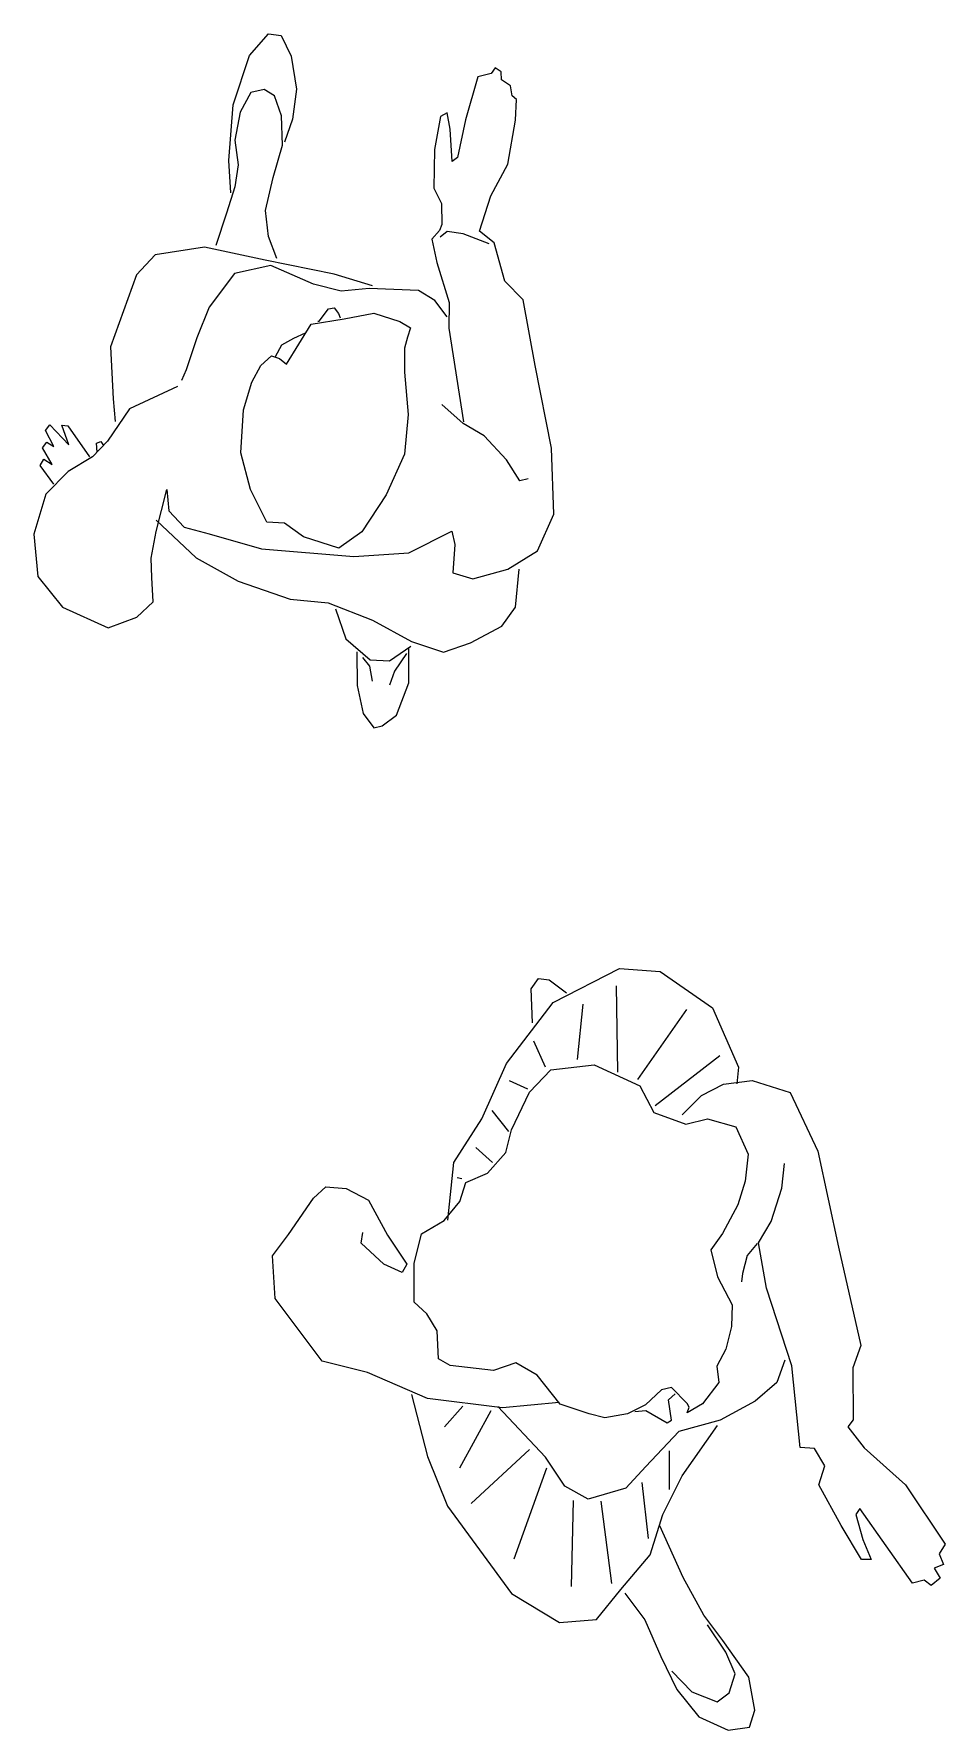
# Model space of a CAD drawing. Header units: millimetres. Extents: x 1029 to 1042.4, y 847.5 to 858.9.
# Drawn here: x 1033.375 to 1034.151, y 850.57 to 852.016 of the extents above; entities that cross this region are included whole.
import ezdxf

# ---------------------------------------------------------------- set-up
doc = ezdxf.new("R2010")
doc.units = ezdxf.units.MM
doc.layers.add('Mobiliario TöjiNN', color=7, linetype='Continuous')

msp = doc.modelspace()

# ---------------------------------------------------------------- linework, layer by layer
at = {"layer": 'Mobiliario TöjiNN', "linetype": 'ByBlock'}
for p, q in [((1033.5585, 851.9972, 0.0516), (1033.5746, 852.0155, 0.0516)), ((1033.5746, 852.0155, 0.0516), (1033.5854, 852.0141, 0.0516)), ((1033.5854, 852.0141, 0.0516), (1033.594, 851.9965, 0.0516)), ((1033.5446, 851.9552, 0.0516), (1033.5585, 851.9972, 0.0516)), ((1033.594, 851.9965, 0.0516), (1033.5984, 851.9685, 0.0516)), ((1033.7531, 851.9791, 0.0516), (1033.7426, 851.9422, 0.0516)), ((1033.7644, 851.9817, 0.0516), (1033.7531, 851.9791, 0.0516)), ((1033.7678, 851.9867, 0.0516), (1033.7644, 851.9817, 0.0516)), ((1033.7728, 851.9833, 0.0516), (1033.7678, 851.9867, 0.0516)), ((1033.7732, 851.9764, 0.0516), (1033.7728, 851.9833, 0.0516)), ((1033.7807, 851.9713, 0.0516), (1033.7732, 851.9764, 0.0516)), ((1033.5597, 851.9655, 0.0516), (1033.5506, 851.9489, 0.0516)), ((1033.571, 851.9681, 0.0516), (1033.5597, 851.9655, 0.0516)), ((1033.5798, 851.9628, 0.0516), (1033.571, 851.9681, 0.0516)), ((1033.5857, 851.9456, 0.0516), (1033.5798, 851.9628, 0.0516)), ((1033.5984, 851.9685, 0.0516), (1033.595, 851.9429, 0.0516)), ((1033.7823, 851.9629, 0.0516), (1033.7807, 851.9713, 0.0516)), ((1033.786, 851.9596, 0.0516), (1033.7823, 851.9629, 0.0516)), ((1033.785, 851.942, 0.0516), (1033.786, 851.9596, 0.0516)), ((1033.541, 851.9078, 0.0516), (1033.5446, 851.9552, 0.0516)), ((1033.5506, 851.9489, 0.0516), (1033.546, 851.9249, 0.0516)), ((1033.5865, 851.9208, 0.0516), (1033.5857, 851.9456, 0.0516)), ((1033.7211, 851.9451, 0.0516), (1033.716, 851.917, 0.0516)), ((1033.727, 851.9484, 0.0516), (1033.7211, 851.9451, 0.0516)), ((1033.7293, 851.9344, 0.0516), (1033.727, 851.9484, 0.0516)), ((1033.595, 851.9429, 0.0516), (1033.5882, 851.9233, 0.0516)), ((1033.731, 851.9068, 0.0516), (1033.7293, 851.9344, 0.0516)), ((1033.7426, 851.9422, 0.0516), (1033.7356, 851.9103, 0.0516)), ((1033.7786, 851.9045, 0.0516), (1033.785, 851.942, 0.0516)), ((1033.546, 851.9249, 0.0516), (1033.5487, 851.904, 0.0516)), ((1033.5787, 851.8931, 0.0516), (1033.5865, 851.9208, 0.0516)), ((1033.716, 851.917, 0.0516), (1033.7156, 851.8842, 0.0516)), ((1033.5427, 851.8802, 0.0516), (1033.541, 851.9078, 0.0516)), ((1033.5487, 851.904, 0.0516), (1033.5461, 851.8852, 0.0516)), ((1033.7356, 851.9103, 0.0516), (1033.731, 851.9068, 0.0516)), ((1033.764, 851.8777, 0.0516), (1033.7786, 851.9045, 0.0516)), ((1033.5722, 851.8652, 0.0516), (1033.5787, 851.8931, 0.0516)), ((1033.5461, 851.8852, 0.0516), (1033.539, 851.8629, 0.0516)), ((1033.7156, 851.8842, 0.0516), (1033.7221, 851.871, 0.0516)), ((1033.7545, 851.8475, 0.0516), (1033.764, 851.8777, 0.0516)), ((1033.539, 851.8629, 0.0516), (1033.5298, 851.8353, 0.0516)), ((1033.5746, 851.843, 0.0516), (1033.5722, 851.8652, 0.0516)), ((1033.7221, 851.871, 0.0516), (1033.7224, 851.8532, 0.0516)), ((1033.5817, 851.8242, 0.0516), (1033.5746, 851.843, 0.0516)), ((1033.7203, 851.848, 0.0516), (1033.7139, 851.8406, 0.0516)), ((1033.7224, 851.8532, 0.0516), (1033.7203, 851.848, 0.0516)), ((1033.727, 851.8471, 0.0516), (1033.7209, 851.8424, 0.0516)), ((1033.7405, 851.8453, 0.0516), (1033.727, 851.8471, 0.0516)), ((1033.7626, 851.8368, 0.0516), (1033.7405, 851.8453, 0.0516)), ((1033.7668, 851.8376, 0.0516), (1033.7545, 851.8475, 0.0516)), ((1033.52, 851.8339, 0.0516), (1033.4781, 851.8273, 0.0516)), ((1033.5719, 851.8228, 0.0516), (1033.52, 851.8339, 0.0516)), ((1033.7139, 851.8406, 0.0516), (1033.718, 851.8209, 0.0516)), ((1033.7761, 851.8049, 0.0516), (1033.7668, 851.8376, 0.0516)), ((1033.4781, 851.8273, 0.0516), (1033.4621, 851.8102, 0.0516)), ((1033.5767, 851.8181, 0.0516), (1033.5457, 851.8113, 0.0516)), ((1033.6305, 851.8108, 0.0516), (1033.5719, 851.8228, 0.0516)), ((1033.6129, 851.8022, 0.0516), (1033.5767, 851.8181, 0.0516)), ((1033.718, 851.8209, 0.0516), (1033.7285, 851.7866, 0.0516)), ((1033.4621, 851.8102, 0.0516), (1033.4402, 851.7488, 0.0516)), ((1033.5457, 851.8113, 0.0516), (1033.5241, 851.7827, 0.0516)), ((1033.6367, 851.7963, 0.0516), (1033.6129, 851.8022, 0.0516)), ((1033.6633, 851.8009, 0.0516), (1033.6305, 851.8108, 0.0516)), ((1033.7917, 851.789, 0.0516), (1033.7761, 851.8049, 0.0516)), ((1033.6603, 851.7986, 0.0516), (1033.6367, 851.7963, 0.0516)), ((1033.7025, 851.797, 0.0516), (1033.6603, 851.7986, 0.0516)), ((1033.7164, 851.7883, 0.0516), (1033.7025, 851.797, 0.0516)), ((1033.7268, 851.7745, 0.0516), (1033.7164, 851.7883, 0.0516)), ((1033.7285, 851.7866, 0.0516), (1033.7283, 851.7647, 0.0516)), ((1033.8019, 851.7329, 0.0516), (1033.7917, 851.789, 0.0516)), ((1033.5241, 851.7827, 0.0516), (1033.5137, 851.7567, 0.0516)), ((1033.6111, 851.7682, 0.0516), (1033.639, 851.7727, 0.0516)), ((1033.6167, 851.7707, 0.0516), (1033.6178, 851.7708, 0.0516)), ((1033.6178, 851.7708, 0.0516), (1033.6257, 851.7812, 0.0516)), ((1033.6257, 851.7812, 0.0516), (1033.6307, 851.782, 0.0516)), ((1033.6307, 851.782, 0.0516), (1033.6342, 851.7774, 0.0516)), ((1033.6342, 851.7774, 0.0516), (1033.6357, 851.7736, 0.0516)), ((1033.639, 851.7727, 0.0516), (1033.6643, 851.7775, 0.0516)), ((1033.6643, 851.7775, 0.0516), (1033.6866, 851.7704, 0.0516)), ((1033.6866, 851.7704, 0.0516), (1033.6955, 851.7651, 0.0516)), ((1033.5137, 851.7567, 0.0516), (1033.5045, 851.7292, 0.0516)), ((1033.586, 851.7505, 0.0516), (1033.5962, 851.7564, 0.0516)), ((1033.59, 851.7341, 0.0516), (1033.6111, 851.7682, 0.0516)), ((1033.5962, 851.7564, 0.0516), (1033.6061, 851.7608, 0.0516)), ((1033.693, 851.7572, 0.0516), (1033.6904, 851.7479, 0.0516)), ((1033.6955, 851.7651, 0.0516), (1033.693, 851.7572, 0.0516)), ((1033.7283, 851.7647, 0.0516), (1033.7408, 851.685, 0.0516)), ((1033.4402, 851.7488, 0.0516), (1033.4424, 851.7047, 0.0516)), ((1033.568, 851.733, 0.0516), (1033.5773, 851.7413, 0.0516)), ((1033.5773, 851.7413, 0.0516), (1033.5839, 851.739, 0.0516)), ((1033.5806, 851.7408, 0.0516), (1033.586, 851.7505, 0.0516)), ((1033.6904, 851.7479, 0.0516), (1033.6904, 851.7274, 0.0516)), ((1033.5045, 851.7292, 0.0516), (1033.5006, 851.7201, 0.0516)), ((1033.5606, 851.7189, 0.0516), (1033.568, 851.733, 0.0516)), ((1033.5839, 851.739, 0.0516), (1033.59, 851.7341, 0.0516)), ((1033.6904, 851.7274, 0.0516), (1033.6937, 851.6913, 0.0516)), ((1033.8157, 851.6626, 0.0516), (1033.8019, 851.7329, 0.0516)), ((1033.4972, 851.7151, 0.0516), (1033.4563, 851.696, 0.0516)), ((1033.5533, 851.6952, 0.0516), (1033.5606, 851.7189, 0.0516)), ((1033.4424, 851.7047, 0.0516), (1033.4439, 851.6853, 0.0516)), ((1033.7406, 851.6837, 0.0516), (1033.7222, 851.6998, 0.0516)), ((1033.4563, 851.696, 0.0516), (1033.4375, 851.6684, 0.0516)), ((1033.5511, 851.6586, 0.0516), (1033.5533, 851.6952, 0.0516)), ((1033.6937, 851.6913, 0.0516), (1033.6905, 851.6575, 0.0516)), ((1033.7583, 851.6731, 0.0516), (1033.7406, 851.6837, 0.0516)), ((1033.3848, 851.6775, 0.0516), (1033.3884, 851.6824, 0.0516)), ((1033.3919, 851.664, 0.0516), (1033.3848, 851.6775, 0.0516)), ((1033.3884, 851.6824, 0.0516), (1033.4045, 851.6653, 0.0516)), ((1033.3985, 851.6822, 0.0516), (1033.4038, 851.6815, 0.0516)), ((1033.4045, 851.6653, 0.0516), (1033.3985, 851.6822, 0.0516)), ((1033.4038, 851.6815, 0.0516), (1033.4222, 851.6552, 0.0516)), ((1033.7774, 851.6527, 0.0516), (1033.7583, 851.6731, 0.0516)), ((1033.3822, 851.6629, 0.0516), (1033.3859, 851.6678, 0.0516)), ((1033.3904, 851.6487, 0.0516), (1033.3822, 851.6629, 0.0516)), ((1033.3859, 851.6678, 0.0516), (1033.3919, 851.664, 0.0516)), ((1033.4248, 851.6551, 0.0516), (1033.404, 851.6428, 0.0516)), ((1033.4375, 851.6684, 0.0516), (1033.4248, 851.6551, 0.0516)), ((1033.428, 851.6669, 0.0516), (1033.4317, 851.6682, 0.0516)), ((1033.4287, 851.6591, 0.0516), (1033.428, 851.6669, 0.0516)), ((1033.4317, 851.6682, 0.0516), (1033.4342, 851.6649, 0.0516)), ((1033.5592, 851.6273, 0.0516), (1033.5511, 851.6586, 0.0516)), ((1033.6905, 851.6575, 0.0516), (1033.6749, 851.6227, 0.0516)), ((1033.8177, 851.6062, 0.0516), (1033.8157, 851.6626, 0.0516)), ((1033.3802, 851.6477, 0.0516), (1033.3833, 851.6533, 0.0516)), ((1033.3917, 851.6319, 0.0516), (1033.3802, 851.6477, 0.0516)), ((1033.3833, 851.6533, 0.0516), (1033.3904, 851.6487, 0.0516)), ((1033.404, 851.6428, 0.0516), (1033.3849, 851.6235, 0.0516)), ((1033.7887, 851.6347, 0.0516), (1033.7774, 851.6527, 0.0516)), ((1033.4791, 851.5916, 0.0516), (1033.4881, 851.6273, 0.0516)), ((1033.4881, 851.6273, 0.0516), (1033.4897, 851.6093, 0.0516)), ((1033.5732, 851.5994, 0.0516), (1033.5592, 851.6273, 0.0516)), ((1033.7958, 851.6365, 0.0516), (1033.7887, 851.6347, 0.0516)), ((1033.3849, 851.6235, 0.0516), (1033.3748, 851.5892, 0.0516)), ((1033.6749, 851.6227, 0.0516), (1033.6542, 851.5912, 0.0516)), ((1033.4791, 851.6012, 0.0516), (1033.5131, 851.5692, 0.0516)), ((1033.4897, 851.6093, 0.0516), (1033.5029, 851.5952, 0.0516)), ((1033.5882, 851.5988, 0.0516), (1033.5732, 851.5994, 0.0516)), ((1033.6044, 851.587, 0.0516), (1033.5882, 851.5988, 0.0516)), ((1033.8039, 851.5751, 0.0516), (1033.8177, 851.6062, 0.0516)), ((1033.3748, 851.5892, 0.0516), (1033.3782, 851.5532, 0.0516)), ((1033.4747, 851.5689, 0.0516), (1033.4791, 851.5916, 0.0516)), ((1033.5029, 851.5952, 0.0516), (1033.524, 851.5896, 0.0516)), ((1033.524, 851.5896, 0.0516), (1033.5688, 851.5767, 0.0516)), ((1033.6346, 851.5775, 0.0516), (1033.6044, 851.587, 0.0516)), ((1033.6542, 851.5912, 0.0516), (1033.6346, 851.5775, 0.0516)), ((1033.6942, 851.5735, 0.0516), (1033.7309, 851.5918, 0.0516)), ((1033.7309, 851.5918, 0.0516), (1033.7335, 851.5805, 0.0516)), ((1033.4752, 851.5524, 0.0516), (1033.4747, 851.5689, 0.0516)), ((1033.5131, 851.5692, 0.0516), (1033.5487, 851.5493, 0.0516)), ((1033.5688, 851.5767, 0.0516), (1033.6473, 851.5703, 0.0516)), ((1033.6473, 851.5703, 0.0516), (1033.6942, 851.5735, 0.0516)), ((1033.7335, 851.5805, 0.0516), (1033.7316, 851.5562, 0.0516)), ((1033.7785, 851.5594, 0.0516), (1033.8039, 851.5751, 0.0516)), ((1033.7316, 851.5562, 0.0516), (1033.7487, 851.5511, 0.0516)), ((1033.7487, 851.5511, 0.0516), (1033.7785, 851.5594, 0.0516)), ((1033.7851, 851.527, 0.0516), (1033.7881, 851.5595, 0.0516)), ((1033.3782, 851.5532, 0.0516), (1033.3993, 851.527, 0.0516)), ((1033.4765, 851.5317, 0.0516), (1033.4752, 851.5524, 0.0516)), ((1033.5487, 851.5493, 0.0516), (1033.5931, 851.5338, 0.0516)), ((1033.3993, 851.527, 0.0516), (1033.438, 851.5095, 0.0516)), ((1033.4624, 851.5185, 0.0516), (1033.4765, 851.5317, 0.0516)), ((1033.5931, 851.5338, 0.0516), (1033.6255, 851.5307, 0.0516)), ((1033.6255, 851.5307, 0.0516), (1033.6632, 851.5161, 0.0516)), ((1033.6317, 851.5258, 0.0516), (1033.6405, 851.5, 0.0516)), ((1033.7733, 851.5108, 0.0516), (1033.7851, 851.527, 0.0516)), ((1033.438, 851.5095, 0.0516), (1033.4624, 851.5185, 0.0516)), ((1033.6632, 851.5161, 0.0516), (1033.6964, 851.4979, 0.0516)), ((1033.7468, 851.4966, 0.0516), (1033.7733, 851.5108, 0.0516)), ((1033.6405, 851.5, 0.0516), (1033.6614, 851.4821, 0.0516)), ((1033.6964, 851.4979, 0.0516), (1033.7238, 851.4887, 0.0516)), ((1033.7238, 851.4887, 0.0516), (1033.7468, 851.4966, 0.0516)), ((1033.65, 851.4891, 0.0516), (1033.6502, 851.4603, 0.0516)), ((1033.6548, 851.4843, 0.0516), (1033.6607, 851.4767, 0.0516)), ((1033.6614, 851.4821, 0.0516), (1033.6777, 851.4813, 0.0516)), ((1033.6777, 851.4813, 0.0516), (1033.6958, 851.4939, 0.0516)), ((1033.6922, 851.4875, 0.0516), (1033.682, 851.4725, 0.0516)), ((1033.6943, 851.4626, 0.0516), (1033.6943, 851.4927, 0.0516)), ((1033.6607, 851.4767, 0.0516), (1033.6631, 851.4641, 0.0516)), ((1033.682, 851.4725, 0.0516), (1033.6777, 851.4607, 0.0516)), ((1033.6502, 851.4603, 0.0516), (1033.6552, 851.4364, 0.0516)), ((1033.6838, 851.4352, 0.0516), (1033.6943, 851.4626, 0.0516)), ((1033.6552, 851.4364, 0.0516), (1033.6645, 851.4242, 0.0516)), ((1033.6645, 851.4242, 0.0516), (1033.6716, 851.4259, 0.0516)), ((1033.6716, 851.4259, 0.0516), (1033.6838, 851.4352, 0.0516)), ((1033.7985, 851.202, 0.0516), (1033.8048, 851.2107, 0.0516)), ((1033.8048, 851.2107, 0.0516), (1033.8138, 851.2095, 0.0516)), ((1033.8138, 851.2095, 0.0516), (1033.8285, 851.1986, 0.0516)), ((1033.8172, 851.1901, 0.0516), (1033.8738, 851.2191, 0.0516)), ((1033.8738, 851.2191, 0.0516), (1033.9082, 851.2166, 0.0516)), ((1033.9082, 851.2166, 0.0516), (1033.9529, 851.1858, 0.0516)), ((1033.7995, 851.173, 0.0516), (1033.7985, 851.202, 0.0516)), ((1033.8723, 851.131, 0.0516), (1033.8711, 851.2043, 0.0516)), ((1033.7775, 851.1384, 0.0516), (1033.8172, 851.1901, 0.0516)), ((1033.8379, 851.1417, 0.0516), (1033.8426, 851.1889, 0.0516)), ((1033.8892, 851.1247, 0.0516), (1033.9309, 851.1842, 0.0516)), ((1033.9529, 851.1858, 0.0516), (1033.9751, 851.135, 0.0516)), ((1033.8106, 851.1352, 0.0516), (1033.8007, 851.1572, 0.0516)), ((1033.7564, 851.0912, 0.0516), (1033.7775, 851.1384, 0.0516)), ((1033.8152, 851.133, 0.0516), (1033.8522, 851.1371, 0.0516)), ((1033.8522, 851.1371, 0.0516), (1033.8909, 851.1191, 0.0516)), ((1033.9042, 851.1024, 0.0516), (1033.9592, 851.1452, 0.0516)), ((1033.9751, 851.135, 0.0516), (1033.9737, 851.1209, 0.0516)), ((1033.7956, 851.1163, 0.0516), (1033.7799, 851.1234, 0.0516)), ((1033.797, 851.1139, 0.0516), (1033.8152, 851.133, 0.0516)), ((1033.9434, 851.1111, 0.0516), (1033.9623, 851.1207, 0.0516)), ((1033.9623, 851.1207, 0.0516), (1033.9867, 851.1238, 0.0516)), ((1033.9867, 851.1238, 0.0516), (1034.0191, 851.1136, 0.0516)), ((1033.7818, 851.0817, 0.0516), (1033.797, 851.1139, 0.0516)), ((1033.8909, 851.1191, 0.0516), (1033.9028, 851.0966, 0.0516)), ((1033.927, 851.0946, 0.0516), (1033.9434, 851.1111, 0.0516)), ((1034.0191, 851.1136, 0.0516), (1034.0426, 851.0635, 0.0516)), ((1033.7326, 851.054, 0.0516), (1033.7564, 851.0912, 0.0516)), ((1033.7794, 851.0803, 0.0516), (1033.7653, 851.0982, 0.0516)), ((1033.9028, 851.0966, 0.0516), (1033.9301, 851.0866, 0.0516)), ((1033.9301, 851.0866, 0.0516), (1033.9487, 851.0912, 0.0516)), ((1033.9487, 851.0912, 0.0516), (1033.9727, 851.0842, 0.0516)), ((1033.7769, 851.0624, 0.0516), (1033.7818, 851.0817, 0.0516)), ((1033.9727, 851.0842, 0.0516), (1033.9833, 851.0609, 0.0516)), ((1033.7656, 851.0539, 0.0516), (1033.7513, 851.0668, 0.0516)), ((1033.7612, 851.0447, 0.0516), (1033.7769, 851.0624, 0.0516)), ((1034.0426, 851.0635, 0.0516), (1034.0602, 850.9819, 0.0516)), ((1033.7275, 851.0048, 0.0516), (1033.7326, 851.054, 0.0516)), ((1033.9833, 851.0609, 0.0516), (1033.9806, 851.0379, 0.0516)), ((1034.0121, 851.0321, 0.0516), (1034.0143, 851.0531, 0.0516)), ((1033.6129, 851.0234, 0.0516), (1033.6235, 851.0331, 0.0516)), ((1033.6235, 851.0331, 0.0516), (1033.6407, 851.0318, 0.0516)), ((1033.7394, 851.0399, 0.0516), (1033.7355, 851.0409, 0.0516)), ((1033.7377, 851.0208, 0.0516), (1033.7428, 851.037, 0.0516)), ((1033.7428, 851.037, 0.0516), (1033.7612, 851.0447, 0.0516)), ((1033.9806, 851.0379, 0.0516), (1033.9746, 851.0178, 0.0516)), ((1033.5918, 850.9927, 0.0516), (1033.6129, 851.0234, 0.0516)), ((1033.6407, 851.0318, 0.0516), (1033.6598, 851.0219, 0.0516)), ((1033.6598, 851.0219, 0.0516), (1033.676, 850.9921, 0.0516)), ((1033.7244, 851.0046, 0.0516), (1033.7377, 851.0208, 0.0516)), ((1034.0029, 851.0035, 0.0516), (1034.0121, 851.0321, 0.0516)), ((1033.705, 850.993, 0.0516), (1033.7244, 851.0046, 0.0516)), ((1033.9746, 851.0178, 0.0516), (1033.9613, 850.9934, 0.0516)), ((1033.578, 850.9745, 0.0516), (1033.5918, 850.9927, 0.0516)), ((1033.6537, 850.9853, 0.0516), (1033.655, 850.9943, 0.0516)), ((1033.676, 850.9921, 0.0516), (1033.6924, 850.9674, 0.0516)), ((1033.6987, 850.9679, 0.0516), (1033.705, 850.993, 0.0516)), ((1033.9613, 850.9934, 0.0516), (1033.9516, 850.9794, 0.0516)), ((1033.9922, 850.9856, 0.0516), (1034.0029, 851.0035, 0.0516)), ((1033.6728, 850.9672, 0.0516), (1033.6537, 850.9853, 0.0516)), ((1033.9516, 850.9794, 0.0516), (1033.9571, 850.9564, 0.0516)), ((1033.991, 850.9849, 0.0516), (1033.9823, 850.9747, 0.0516)), ((1033.999, 850.9469, 0.0516), (1033.9922, 850.9856, 0.0516)), ((1034.0602, 850.9819, 0.0516), (1034.0793, 850.8979, 0.0516)), ((1033.5802, 850.938, 0.0516), (1033.578, 850.9745, 0.0516)), ((1033.6886, 850.9601, 0.0516), (1033.6728, 850.9672, 0.0516)), ((1033.6924, 850.9674, 0.0516), (1033.6886, 850.9601, 0.0516)), ((1033.6987, 850.9349, 0.0516), (1033.6987, 850.9679, 0.0516)), ((1033.9823, 850.9747, 0.0516), (1033.9784, 850.9592, 0.0516)), ((1033.9571, 850.9564, 0.0516), (1033.9697, 850.9326, 0.0516)), ((1033.9784, 850.9592, 0.0516), (1033.9777, 850.9522, 0.0516)), ((1034.0205, 850.8808, 0.0516), (1033.999, 850.9469, 0.0516)), ((1033.5964, 850.9164, 0.0516), (1033.5802, 850.938, 0.0516)), ((1033.7096, 850.925, 0.0516), (1033.6987, 850.9349, 0.0516)), ((1033.9697, 850.9326, 0.0516), (1033.9692, 850.9142, 0.0516)), ((1033.7183, 850.9105, 0.0516), (1033.7096, 850.925, 0.0516)), ((1033.6203, 850.8847, 0.0516), (1033.5964, 850.9164, 0.0516)), ((1033.7195, 850.8865, 0.0516), (1033.7183, 850.9105, 0.0516)), ((1033.9692, 850.9142, 0.0516), (1033.9643, 850.8949, 0.0516)), ((1033.9643, 850.8949, 0.0516), (1033.9566, 850.8804, 0.0516)), ((1034.0793, 850.8979, 0.0516), (1034.0725, 850.879, 0.0516)), ((1033.659, 850.875, 0.0516), (1033.6203, 850.8847, 0.0516)), ((1033.71, 850.8529, 0.0516), (1033.659, 850.875, 0.0516)), ((1033.7294, 850.8809, 0.0516), (1033.7195, 850.8865, 0.0516)), ((1033.7664, 850.8768, 0.0516), (1033.7294, 850.8809, 0.0516)), ((1033.7855, 850.8833, 0.0516), (1033.7664, 850.8768, 0.0516)), ((1033.8034, 850.8726, 0.0516), (1033.7855, 850.8833, 0.0516)), ((1033.9566, 850.8804, 0.0516), (1033.9583, 850.8666, 0.0516)), ((1034.0144, 850.8854, 0.0516), (1034.0076, 850.8665, 0.0516)), ((1034.0277, 850.8111, 0.0516), (1034.0205, 850.8808, 0.0516)), ((1034.0725, 850.879, 0.0516), (1034.0727, 850.8347, 0.0516)), ((1033.823, 850.8481, 0.0516), (1033.8034, 850.8726, 0.0516)), ((1033.9094, 850.8603, 0.0516), (1033.8958, 850.8473, 0.0516)), ((1033.9181, 850.8623, 0.0516), (1033.9094, 850.8603, 0.0516)), ((1033.9312, 850.8487, 0.0516), (1033.9181, 850.8623, 0.0516)), ((1033.9583, 850.8666, 0.0516), (1033.9445, 850.8484, 0.0516)), ((1034.0076, 850.8665, 0.0516), (1033.9892, 850.8506, 0.0516)), ((1033.6965, 850.8563, 0.0516), (1033.71, 850.8035, 0.0516)), ((1033.7739, 850.845, 0.0516), (1033.71, 850.8529, 0.0516)), ((1033.7403, 850.8463, 0.0516), (1033.7245, 850.8286, 0.0516)), ((1033.8107, 850.8029, 0.0516), (1033.77, 850.846, 0.0516)), ((1033.8223, 850.8493, 0.0516), (1033.7739, 850.845, 0.0516)), ((1033.8477, 850.8399, 0.0516), (1033.823, 850.8481, 0.0516)), ((1033.8958, 850.8473, 0.0516), (1033.8806, 850.8398, 0.0516)), ((1033.9155, 850.8516, 0.0516), (1033.921, 850.8569, 0.0516)), ((1033.9181, 850.8343, 0.0516), (1033.9155, 850.8516, 0.0516)), ((1033.933, 850.8453, 0.0516), (1033.9312, 850.8487, 0.0516)), ((1033.9445, 850.8484, 0.0516), (1033.9312, 850.8405, 0.0516)), ((1033.9312, 850.8405, 0.0516), (1033.933, 850.8453, 0.0516)), ((1033.9892, 850.8506, 0.0516), (1033.9595, 850.8344, 0.0516)), ((1033.764, 850.8424, 0.0516), (1033.7373, 850.7935, 0.0516)), ((1033.8612, 850.8364, 0.0516), (1033.8477, 850.8399, 0.0516)), ((1033.8806, 850.8398, 0.0516), (1033.8612, 850.8364, 0.0516)), ((1033.8867, 850.8418, 0.0516), (1033.8961, 850.8427, 0.0516)), ((1033.8961, 850.8427, 0.0516), (1033.9142, 850.832, 0.0516)), ((1033.9142, 850.832, 0.0516), (1033.9181, 850.8343, 0.0516)), ((1033.9595, 850.8344, 0.0516), (1033.9241, 850.8247, 0.0516)), ((1034.0727, 850.8347, 0.0516), (1034.0681, 850.8287, 0.0516)), ((1033.9241, 850.8247, 0.0516), (1033.8961, 850.7948, 0.0516)), ((1033.927, 850.787, 0.0516), (1033.9573, 850.8298, 0.0516)), ((1034.0681, 850.8287, 0.0516), (1034.0821, 850.8107, 0.0516)), ((1033.71, 850.8035, 0.0516), (1033.7272, 850.7611, 0.0516)), ((1033.7969, 850.8094, 0.0516), (1033.7472, 850.7633, 0.0516)), ((1033.8271, 850.7782, 0.0516), (1033.8107, 850.8029, 0.0516)), ((1033.9159, 850.8083, 0.0516), (1033.9159, 850.7754, 0.0516)), ((1034.0398, 850.8101, 0.0516), (1034.0277, 850.8111, 0.0516)), ((1034.0485, 850.7955, 0.0516), (1034.0398, 850.8101, 0.0516)), ((1034.0821, 850.8107, 0.0516), (1034.1174, 850.7792, 0.0516)), ((1033.8114, 850.7934, 0.0516), (1033.7837, 850.716, 0.0516)), ((1033.8961, 850.7948, 0.0516), (1033.8791, 850.7764, 0.0516)), ((1034.0434, 850.7793, 0.0516), (1034.0485, 850.7955, 0.0516)), ((1033.8469, 850.767, 0.0516), (1033.8271, 850.7782, 0.0516)), ((1033.8791, 850.7764, 0.0516), (1033.8469, 850.767, 0.0516)), ((1033.8927, 850.7812, 0.0516), (1033.8982, 850.7335, 0.0516)), ((1033.9105, 850.7541, 0.0516), (1033.927, 850.787, 0.0516)), ((1034.0625, 850.7447, 0.0516), (1034.0434, 850.7793, 0.0516)), ((1034.1174, 850.7792, 0.0516), (1034.151, 850.7286, 0.0516)), ((1033.7272, 850.7611, 0.0516), (1033.7816, 850.6867, 0.0516)), ((1033.8343, 850.766, 0.0516), (1033.8324, 850.6925, 0.0516)), ((1033.8578, 850.7653, 0.0516), (1033.867, 850.6951, 0.0516)), ((1034.0785, 850.7592, 0.0516), (1034.0751, 850.7539, 0.0516)), ((1034.1232, 850.6955, 0.0516), (1034.0785, 850.7592, 0.0516)), ((1033.8999, 850.7197, 0.0516), (1033.9105, 850.7541, 0.0516)), ((1033.9279, 850.7003, 0.0516), (1033.9081, 850.7444, 0.0516)), ((1034.0799, 850.7156, 0.0516), (1034.0625, 850.7447, 0.0516)), ((1034.0751, 850.7539, 0.0516), (1034.0811, 850.7328, 0.0516)), ((1034.0811, 850.7328, 0.0516), (1034.0881, 850.7156, 0.0516)), ((1033.8749, 850.69, 0.0516), (1033.8999, 850.7197, 0.0516)), ((1034.0881, 850.7156, 0.0516), (1034.0799, 850.7156, 0.0516)), ((1034.151, 850.7286, 0.0516), (1034.1459, 850.7206, 0.0516)), ((1034.1459, 850.7206, 0.0516), (1034.1498, 850.7114, 0.0516)), ((1034.1498, 850.7114, 0.0516), (1034.1418, 850.7083, 0.0516)), ((1034.1418, 850.7083, 0.0516), (1034.1469, 850.6998, 0.0516)), ((1033.7816, 850.6867, 0.0516), (1033.8227, 850.662, 0.0516)), ((1033.8541, 850.6644, 0.0516), (1033.8749, 850.69, 0.0516)), ((1033.8783, 850.6871, 0.0516), (1033.8953, 850.6643, 0.0516)), ((1033.9456, 850.6681, 0.0516), (1033.9279, 850.7003, 0.0516)), ((1034.1331, 850.6981, 0.0516), (1034.1232, 850.6955, 0.0516)), ((1034.1392, 850.6935, 0.0516), (1034.1331, 850.6981, 0.0516)), ((1034.1469, 850.6998, 0.0516), (1034.1392, 850.6935, 0.0516)), ((1033.8227, 850.662, 0.0516), (1033.8541, 850.6644, 0.0516)), ((1033.8953, 850.6643, 0.0516), (1033.909, 850.6331, 0.0516)), ((1033.9618, 850.6466, 0.0516), (1033.9456, 850.6681, 0.0516)), ((1033.9644, 850.6366, 0.0516), (1033.9487, 850.6601, 0.0516)), ((1033.9838, 850.6153, 0.0516), (1033.9618, 850.6466, 0.0516)), ((1033.909, 850.6331, 0.0516), (1033.9226, 850.605, 0.0516)), ((1033.9722, 850.6182, 0.0516), (1033.9644, 850.6366, 0.0516)), ((1033.9182, 850.6205, 0.0516), (1033.9354, 850.6028, 0.0516)), ((1033.9671, 850.602, 0.0516), (1033.9722, 850.6182, 0.0516)), ((1033.9891, 850.5872, 0.0516), (1033.9838, 850.6153, 0.0516)), ((1033.9226, 850.605, 0.0516), (1033.9414, 850.5817, 0.0516)), ((1033.9354, 850.6028, 0.0516), (1033.9569, 850.5943, 0.0516)), ((1033.9569, 850.5943, 0.0516), (1033.9671, 850.602, 0.0516)), ((1033.9845, 850.5729, 0.0516), (1033.9891, 850.5872, 0.0516)), ((1033.9414, 850.5817, 0.0516), (1033.9663, 850.5703, 0.0516)), ((1033.9663, 850.5703, 0.0516), (1033.9845, 850.5729, 0.0516))]:
    msp.add_line(p, q, dxfattribs=at)

doc.saveas('drawing.dxf')
